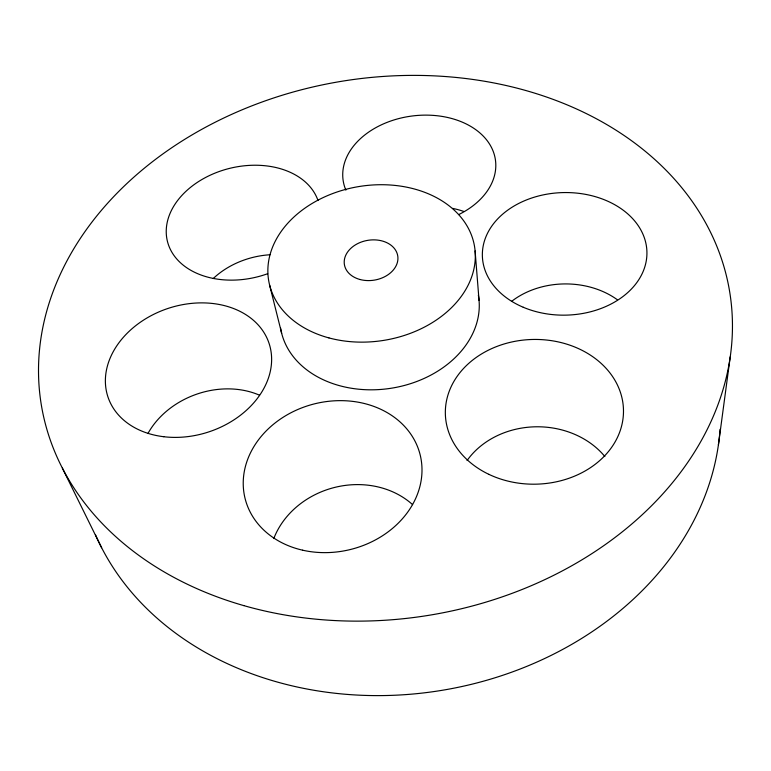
<?xml version="1.0" encoding="UTF-8"?>
<svg xmlns="http://www.w3.org/2000/svg" width="771" height="771" viewBox="0 0 771 771"><rect width="100%" height="100%" fill="white"/><g stroke="black" fill="none" stroke-linecap="round" stroke-linejoin="round"><path stroke-width="1.16" d="M718.408 444.877L730.243 356.742M62.335 468.064L101.637 547.747M269.628 285.154L281.666 333.284M475.1 250.96L479.051 300.42M478.348 295.081A100.249 76.975 -9.3 0 1 392.352 388.054A100.249 76.975 -9.3 0 1 280.577 328.012M273.782 538.543A83.143 72.05 -15.1 0 1 412.581 504.629M267.662 273.715A78.073 55.984 -13.7 0 1 169.572 247.684A78.073 55.984 -13.7 0 1 222.742 170.314A78.073 55.984 -13.7 0 1 317.989 200.479M467.072 460.528A82.208 69.689 0.2 0 1 604.859 456.519M452.596 208.382A71.636 53.642 -6.9 0 1 463.728 211.437M511.539 301.422A76.396 59.762 -0.4 0 1 617.118 299.582M720.075 429.302A322.962 262.419 -9.3 0 1 443.383 690.093A322.962 262.419 -9.3 0 1 95.431 534.66M345.871 190.129A76.84 54.558 -7.1 0 1 391.417 120.787A76.84 54.558 -7.1 0 1 487.947 141.681A76.84 54.558 -7.1 0 1 458.764 214.56M147.955 433.485A78.642 63.106 -19.6 0 1 259.519 395.195M213.21 278.553A72.715 54.953 -14.1 0 1 269.995 254.758M328.938 337.91A104.345 77.919 -9.3 0 0 474.801 248.243A104.345 77.919 -9.3 0 0 311.021 204.122A104.345 77.919 -9.3 0 0 328.938 337.91M243.8 605.611A348.791 270.544 -9.3 0 0 730.619 298.146A348.791 270.544 -9.3 0 0 182.014 141.026A348.791 270.544 -9.3 0 0 243.8 605.611M488.843 474.329A89.079 72.368 -1.2 0 0 623.479 412.157A89.079 72.368 -1.2 0 0 490.925 348.964A89.079 72.368 -1.2 0 0 488.843 474.329M302.656 550.195A90.217 75.009 -14.1 0 0 420.523 456.403A90.217 75.009 -14.1 0 0 274.659 423.308A90.217 75.009 -14.1 0 0 302.656 550.195M360.057 279.516A27.024 20.162 -9.3 0 0 397.797 256.261A27.024 20.162 -9.3 0 0 355.335 244.918A27.024 20.162 -9.3 0 0 360.057 279.516M163.78 436.723A84.897 65.015 -18.4 0 0 269.59 345.042A84.897 65.015 -18.4 0 0 132.12 328.629A84.897 65.015 -18.4 0 0 163.78 436.723M523.239 307.253A82.304 61.294 -1.3 0 0 646.936 253.225A82.304 61.294 -1.3 0 0 523.769 201.067A82.304 61.294 -1.3 0 0 523.239 307.253"/></g></svg>
